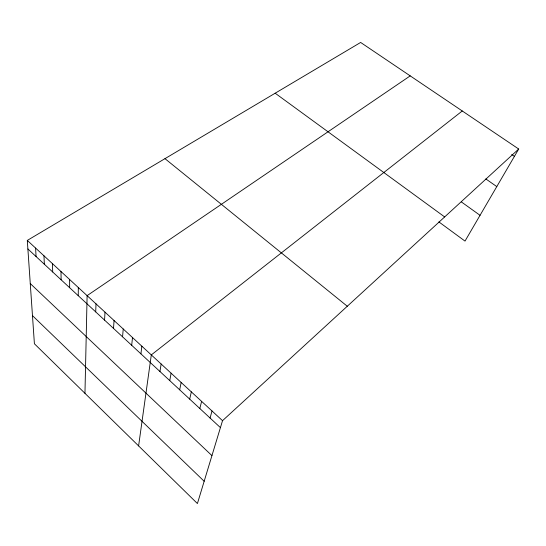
<?xml version="1.0" encoding="UTF-8"?>
<svg xmlns="http://www.w3.org/2000/svg" width="546" height="546" viewBox="0 0 546 546"><rect width="100%" height="100%" fill="white"/><g stroke="black" fill="none" stroke-linecap="round" stroke-linejoin="round"><path stroke-width="0.82" d="M78.249 295.693L78.317 287.517M84.958 393.332L87.114 295.645L410.217 75.874M95.707 311.896L96.007 303.856M104.573 320.12L104.989 312.148M113.52 328.426L114.059 320.529M122.563 336.814L123.232 328.992M131.695 345.29L132.494 337.544M140.923 353.856L141.851 346.184M138.602 445.905L151.303 354.914L462.271 110.974M159.951 371.512L161.152 364.005M169.758 380.617L171.103 373.191M179.675 389.817L181.163 382.48M189.694 399.119L191.332 391.871M199.829 408.517L201.617 401.371M210.067 418.024L212.019 410.974M518.7 149.024L222.529 420.679L197.413 503.548L34.405 343.775L27.3 240.417L360.64 42.452L518.7 149.024L465.008 241.093L438.875 221.908M511.704 154.518L514.421 156.361M485.817 178.931L496.792 186.595M461.315 201.883L480.043 215.315M275.17 93.209L444.662 216.933M164.967 158.654L347.29 306.245M27.3 240.417L222.529 420.679M27.887 248.956L220.427 427.634M30.262 283.558L211.944 455.623M32.467 315.629L204.17 481.272M35.592 248.075L36.077 256.559M43.973 255.808L44.349 264.23M52.43 263.622L52.703 271.983M60.975 271.505L61.132 279.811M69.601 279.477L69.649 287.715"/></g></svg>
